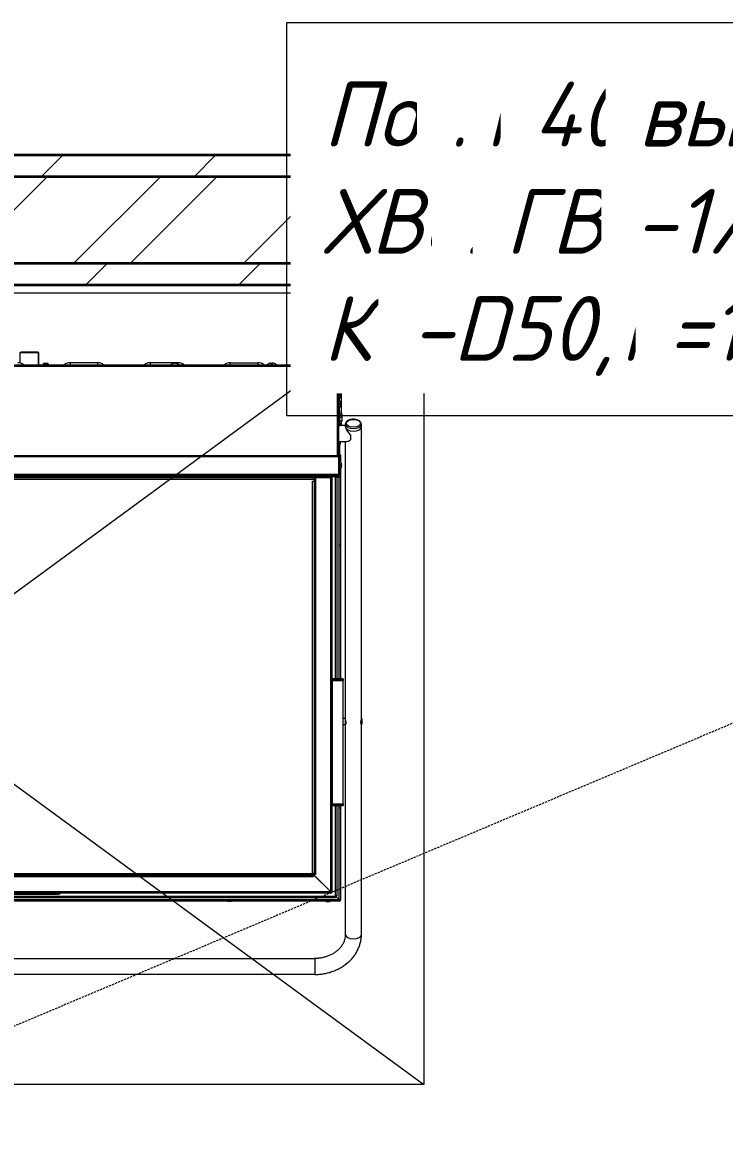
# Model space of a CAD drawing. Header units: millimetres. Extents: x -215207 to 92095, y -30385 to 123050.
# Drawn here: x 63171 to 64145, y 16242 to 17805 of the extents above; entities that cross this region are included whole.
import ezdxf

# ---------------------------------------------------------------- set-up
doc = ezdxf.new("R2010")
doc.units = ezdxf.units.MM
doc.linetypes.add('ADSK_Сверху', pattern=[4.5, 3, -1.5])
for name, color, linetype, lineweight in [('Аннотация', 7, 'Continuous', 20), ('Линии', 7, 'Continuous', 9), ('Оборудование пищеблок', 7, 'Continuous', 9), ('Стены наружные', 7, 'Continuous', 20)]:
    doc.layers.add(name, color=color, linetype=linetype, lineweight=lineweight)
doc.layers.add('вк 1 этаж_dwg', color=7, linetype='Continuous', lineweight=9, true_color=0x767676)
doc.styles.add('GOST Common_I_1', font='GOST_Common Italic.ttf', dxfattribs={"height": 50})
pattern_1 = [(45, (42000, 8e-11), (-106.066, 106.066), [])]

# ---------------------------------------------------------------- blocks, each defined once
blk = doc.blocks.new('вк 1 этаж_dwg_Посудомоечная машина 1400-8125114-План 1 этажа _Пищеблок_ - Привязка мокрых точек')
at = {"layer": 'Оборудование пищеблок'}
for p, q in [((166581.9, -325213.1), (166581.9, -325230.5)), ((166595.8, -325229), (166588.7, -325229)), ((166589.9, -325228.8), (166589.9, -325228.7)), ((166591.5, -325228.8), (166591.5, -325228.6)), ((166593.1, -325228.6), (166593.1, -325228.8)), ((166594.7, -325228.8), (166594.7, -325228.7)), ((166766.7, -325229.5), (166766.7, -325229.5)), ((166776.8, -325229.5), (166776.8, -325229.5)), ((166973.2, -325230.5), (166973.2, -325228.9)), ((166974.7, -325230.5), (166974.7, -325228.9)), ((167000.8, -325260.6), (167000.8, -325255)), ((167000.3, -325280), (167000.3, -325277.8)), ((167002.3, -325266.9), (167002.3, -325298.5)), ((167000.8, -325295.7), (166999.2, -325295.7)), ((167000.3, -325294.7), (167000.3, -325290.2)), ((166999.2, -325309.9), (167000.8, -325309.9)), ((167003.3, -325303.6), (167000.8, -325303.6)), ((167000.8, -325311.6), (167000.8, -325310.9)), ((167002.3, -325308.6), (167002.3, -325314.7)), ((167008.3, -325313), (167008.3, -325316.6)), ((167008.3, -325314.7), (166999.2, -325314.7)), ((167015.4, -325328.2), (167015.4, -325334.9)), ((167030.6, -325723), (167030.6, -325326.4)), ((166999.2, -325336.9), (167010.2, -325336.9)), ((167000.8, -325340.7), (167000.8, -325341.7)), ((166998.4, -325356.9), (166997.4, -325356.9)), ((166999.2, -325382.6), (166999.2, -325358)), ((167001.8, -325375.4), (167001.8, -325386.5)), ((166964.9, -325388.6), (166965.4, -325388.6)), ((166966.9, -325388.3), (166965.1, -325388.3)), ((166966.8, -325384.7), (166966.8, -325386.2)), ((166966.9, -325388.5), (166966.9, -325938.2)), ((166968.4, -325386), (166967.7, -325385.3)), ((166988.1, -325387.2), (166988.1, -325387.2)), ((166996.4, -325385.7), (166996.4, -325386.7)), ((166998.4, -325385.5), (166998.4, -325386.7)), ((166999.2, -325384.6), (166999.2, -325386.5)), ((167000.8, -325482), (167001.9, -325482)), ((167005.3, -325669), (167005.3, -325669)), ((167008.3, -325721.7), (167008, -325721.4)), ((167008, -325730.5), (167008.3, -325730.2)), ((167008.3, -325729.5), (167008.6, -325729.5)), ((167030.6, -326021.7), (167030.6, -325729.5)), ((167005.3, -325840.5), (167005.3, -325840.5)), ((167000.8, -325846), (167001.9, -325846)), ((166962.8, -325939.3), (166962.8, -325939.3)), ((166964, -325940.3), (166963.8, -325940.3)), ((166964, -325939.3), (166964.8, -325939.3)), ((166965.8, -325940.3), (166965.8, -325940.2)), ((166965.9, -325938.2), (166965.9, -325938.5)), ((166152.5, -325965.8), (166582.1, -325965.8)), ((166986.6, -325961.1), (166986.6, -325961.1)), ((166996.4, -325968.4), (166996.4, -325968.6)), ((166994.7, -325969.6), (166994.5, -325969.6)), ((166995.7, -325969.6), (166995.7, -325969.6)), ((166996.4, -325970.3), (166996.4, -325970.4)), ((166996.7, -325970.6), (166996.7, -325970.6)), ((166997.2, -325971.1), (166997.2, -325971.1)), ((166997.4, -325971.3), (166997.4, -325971.4)), ((166999.2, -325973.1), (166999.1, -325973.1)), ((166999.2, -325973.1), (166999.2, -325973.2))]:
    blk.add_line(p, q, dxfattribs=at)
at = {"layer": 'Оборудование пищеблок', "flags": 128}
for points in [[(166556.4, -325213.9), (166558, -325212.3), (166581.1, -325212.3), (166582.7, -325213.9)], [(166582.7, -325230.5), (166582.7, -325213.9), (166556.4, -325213.9), (166556.4, -325227.9)], [(165737.4, -325231.5), (165735.4, -325231.5), (165735.4, -325230.5), (165737.4, -325230.5), (166997.2, -325230.5), (166999.2, -325230.5), (166999.2, -325231.5), (166997.2, -325231.5)], [(165736, -325356.5), (165737.4, -325356.5), (165737.4, -325232.5), (166997.2, -325232.5), (166997.2, -325356.5), (166997.2, -325358), (166999.2, -325358), (166999.2, -325357.2), (166997.2, -325357.2)], [(166664.6, -325230.5), (166664.6, -325227.5), (166626.2, -325227.5), (166626.2, -325230.5)], [(166775.8, -325228.8), (166775.8, -325227.5), (166737.4, -325227.5), (166737.4, -325230.5)], [(166848.6, -325230.5), (166848.6, -325227.5), (166887, -325227.5), (166887, -325230.5)], [(166907, -325227.9), (166907, -325229.5), (166905.5, -325229.5), (166905.5, -325227.9)], [(166997.2, -325230.5), (166997.2, -325232.5), (166999.2, -325232.5)], [(166999.2, -325357.2), (166999.2, -325232.5), (166999.2, -325231.5), (166998.2, -325231.5), (166998.2, -325232.5)], [(167000.3, -325267.7), (167000.3, -325264.9), (166999.2, -325264.9)], [(167001.9, -325272), (167000.3, -325272), (167000.3, -325273.5), (167001.9, -325273.5)], [(166999.2, -325310.9), (167000.8, -325310.9), (167000.8, -325309.9), (167000.8, -325295.7), (167000.8, -325294.7), (166999.2, -325294.7)], [(167001.9, -325285.9), (167000.3, -325285.9), (167000.3, -325284.4), (167001.9, -325284.4)], [(167001.3, -325314.6), (167001.3, -325311.6), (166999.2, -325311.6)], [(167000.8, -325298.5), (167003.3, -325298.5), (167003.3, -325303.6), (167003.3, -325308.6), (167000.8, -325308.6)], [(167030.6, -325325.3), (167030.6, -325316.6), (167030.6, -325313)], [(166999.2, -325314.6), (167001.3, -325314.6), (167001.3, -325314.7)], [(166999.2, -325337), (167001.3, -325337), (167001.3, -325336.9)], [(167001.3, -325337), (167001.3, -325340.1), (166999.2, -325340.1)], [(166999.2, -325340.7), (167000.8, -325340.7), (167000.8, -325340.1)], [(166999.4, -325382.2), (167000.8, -325382.2), (167000.8, -325341.7), (166999.2, -325341.7)], [(167008.3, -325336.9), (167008.3, -325722.5), (167008.3, -325730.2), (167008.3, -326021.7)], [(165735.4, -325382.6), (166999.2, -325382.6), (166999.2, -325383.2), (165735.4, -325383.2), (165735.4, -325382.6), (165735.4, -325358), (165737.4, -325358), (166997.2, -325358)], [(165737.4, -325358), (165737.4, -325356.5), (166997.2, -325356.5), (166998.7, -325356.5)], [(166997.2, -325356.9), (166997.4, -325356.9), (166997.4, -325356.5)], [(166999.4, -325383.7), (166999.4, -325356.9), (166999.2, -325356.9)], [(167000.8, -325355.4), (167001.8, -325355.4), (167001.8, -325365.2)], [(167003.4, -325371.1), (167001.8, -325371.1), (167001.8, -325369.6), (167003.4, -325369.6)], [(165746.5, -325387.2), (165769.5, -325387.2), (165769.8, -325387.2), (165769.8, -325387.2), (166964.9, -325387.2), (166964.9, -325387.2)], [(165767.7, -325388.3), (165769.5, -325388.3), (165769.8, -325388.3), (165769.8, -325389.3), (166964.9, -325389.3), (166964.9, -325388.3), (166965.1, -325388.3), (166965.1, -325388.2)], [(165768.2, -325386.2), (165768.2, -325384.7), (166966.8, -325384.7), (166997.4, -325384.7), (166969.1, -325384.7)], [(166966.8, -325387.2), (166966.8, -325386.2), (165768.2, -325386.2), (165768.2, -325387.2)], [(166989.1, -325962.6), (166990.1, -325962.6), (166990.1, -325388.3), (166990.1, -325387.2), (166989.1, -325387.2), (166989.1, -325388.3), (166988.1, -325388.3), (166988.1, -325387.2), (166964.9, -325387.2), (166964.9, -325388.2), (166966.9, -325388.2), (166966.9, -325388.5), (166965.5, -325388.5)], [(166964.9, -325387.2), (166965.1, -325387.2), (166965.1, -325387.2), (166988.1, -325387.2), (166989.1, -325387.2), (166989.1, -325388.3)], [(166964.9, -325389.3), (166964.9, -325392.1), (166964.9, -325938.2), (166964.9, -325938.5), (166964.9, -325939.3), (166988.1, -325962.5), (166988.1, -325388.3), (166990.1, -325388.3)], [(166968.1, -325387.2), (166968.1, -325386.7), (166967.1, -325386.7), (166967.1, -325387.2)], [(166969.1, -325385.7), (166997.4, -325385.7), (166997.4, -325386.7)], [(166976.7, -325385.7), (166977.5, -325386.5), (166977.5, -325387.2)], [(166994.7, -325666.7), (166994.7, -325386.7), (166996.7, -325386.7)], [(166999.7, -325666.7), (166999.7, -325386.7), (166996.7, -325386.7), (166996.7, -325666.7)], [(166998.2, -325386.7), (166998.2, -325386.2), (166999.2, -325386.2)], [(166998.4, -325383.2), (166998.4, -325383.7), (166998.4, -325383.2)], [(166999.2, -325386.7), (166999.2, -325386.5), (166999.7, -325386.5), (166999.7, -325383.2)], [(167000.8, -325382.2), (167000.8, -325383.2), (166999.4, -325383.2)], [(167001.8, -325386.7), (167001.8, -325386.5), (166999.7, -325386.5), (166999.7, -325386.7), (167001.8, -325386.7), (167001.8, -325666.7)], [(167000.8, -325386.7), (167000.8, -325386.5), (167000.8, -325386.7)], [(165769.8, -325392.1), (165771.8, -325392.1), (165771.8, -325392.3), (165771.8, -325937.3), (166962.8, -325937.3), (166962.8, -325392.3), (166962.8, -325392.1), (166964.9, -325392.1)], [(166962.8, -325392.3), (166964.9, -325392.3), (166964.9, -325937.3), (166962.8, -325937.3), (166962.8, -325939.3), (165771.8, -325939.3)], [(167004.8, -325668.1), (166990.6, -325668.1), (166990.6, -325668.6), (166990.1, -325668.6)], [(167005.3, -325668.6), (167004.8, -325668.6), (166990.6, -325668.6), (166990.6, -325668.8), (166990.6, -325669.1), (167004.8, -325669.1), (167004.8, -325840.4), (167004.8, -325840.7), (166990.6, -325840.7), (166990.6, -325840.4), (166990.6, -325669.1), (166990.1, -325669.1)], [(166990.1, -325840.4), (166990.6, -325840.4), (167004.8, -325840.4), (167005.3, -325840.4), (167005.3, -325669.1), (167004.8, -325669.1), (167004.8, -325668.8), (166990.6, -325668.8), (166990.3, -325668.8)], [(167005, -325667.8), (167005, -325666.7), (166990.4, -325666.7), (166990.4, -325667.8)], [(167005.1, -325668.9), (167005.1, -325668.8), (167004.8, -325668.8), (167004.8, -325668.6), (167004.8, -325668.1), (167004.8, -325667.8), (166990.6, -325667.8), (166990.6, -325668.1)], [(167005.3, -325667), (167005.3, -325668.1), (167005.3, -325668.6), (167005.3, -325669), (167005.3, -325669.1)], [(167005.3, -325721.4), (167008, -325721.4), (167008, -325730.5), (167005.3, -325730.5)], [(167030.6, -325722.5), (167031.1, -325722.5), (167031.1, -325729.5), (167030.3, -325729.5)], [(167031.1, -325729.5), (167031.6, -325729), (167031.6, -325723), (167031.1, -325722.5)], [(166990.1, -325840.9), (166990.6, -325840.9), (166990.6, -325840.7), (166990.3, -325840.7)], [(166990.4, -325841.8), (166990.4, -325842.9), (167005, -325842.9), (167005, -325841.8)], [(167005.1, -325840.7), (167005.1, -325840.7), (167004.8, -325840.7), (167004.8, -325840.9), (166990.6, -325840.9), (166990.6, -325841.5)], [(167005.3, -325840.9), (167004.8, -325840.9), (167004.8, -325841.5), (167004.8, -325841.8), (166990.6, -325841.8), (166990.6, -325841.5), (167004.8, -325841.5)], [(166996.7, -325842.9), (166996.7, -325968.4), (166996.7, -325968.6), (166994.7, -325968.6), (166999.7, -325973.7), (166999.7, -325842.9)], [(166996.7, -325968.4), (166994.7, -325968.4), (166994.7, -325842.9)], [(167001.8, -325842.9), (167001.8, -325973.7), (167000.8, -325973.7)], [(167005.3, -325840.4), (167005.3, -325840.5), (167005.3, -325840.9), (167005.3, -325841.5), (167005.3, -325842.6)], [(166964.9, -325939.3), (166964.8, -325939.3), (166988.1, -325962.6), (165746.5, -325962.6), (165769.8, -325939.3), (165769.7, -325939.3)], [(165770.8, -325939.3), (165770.6, -325939.3), (165770.6, -325941.3), (165770.8, -325941.3), (166963.8, -325941.3)], [(165770.8, -325941.3), (165770.8, -325939.3), (166963.8, -325939.3), (166963.8, -325941.3), (166964, -325941.3), (166964, -325939.3), (166963.8, -325939.3)], [(166964.9, -325938.2), (166966.9, -325938.2), (166966.9, -325938.5), (166964.9, -325938.5)], [(165740.2, -325970.6), (165740.2, -325968.6), (166994.5, -325968.6), (166994.5, -325970.6), (166994.7, -325970.6), (166994.7, -325968.6), (166999.7, -325973.7), (165734.9, -325973.7), (165740, -325968.6), (165740, -325970.6), (165740.2, -325970.6), (166994.5, -325970.6)], [(166988.1, -325963.6), (166988.1, -325964.6), (165746.5, -325964.6), (165746.5, -325963.6)], [(166582.1, -325964.6), (166582.1, -325965.8), (166609.9, -325965.8)], [(166999.7, -325973.7), (166999.7, -325973.7), (166999.7, -325974.7), (166999.7, -325975.7), (165734.9, -325975.7), (165734.9, -325974.7), (165734.9, -325973.7), (165734.9, -325973.7)], [(166997.7, -325971.7), (166997.7, -325971.7), (166997.8, -325971.7)], [(166998.8, -325972.7), (166998.7, -325972.7), (166998.8, -325972.7)]]:
    blk.add_lwpolyline(points, dxfattribs=at)
blk.add_lwpolyline([(165768.8, -326055.2), (166965.9, -326055.2), (166965.9, -326077.5), (165768.8, -326077.5)], close=True, dxfattribs=at)
at = {"layer": 'Оборудование пищеблок'}
for centre, radius, start, end in [((166553.4, -325239.8), 12.3, 48.8141, 90), ((166592.6, -325230.3), 4.05, 161.8194, 183.5777), ((166592.3, -325241.1), 12.6, 100.8667, 106.2602), ((166592.3, -325241.1), 12.6, 94.7118, 100.8904), ((166592.3, -325241.1), 12.6, 94.7118, 100.8035), ((166590, -325229), 0.303, 76.4296, 100.8667), ((166592.3, -325241.1), 12.4, 86.1715, 93.8285), ((166592.3, -325241.1), 12.4, 86.4027, 93.7975), ((166592.3, -325241.1), 12.6, 79.1096, 85.2882), ((166592.3, -325241.1), 12.6, 79.0975, 85.2882), ((166594.6, -325229), 0.303, 79.1333, 103.5704), ((166592.3, -325241.1), 12.6, 73.7398, 79.1333), ((166592, -325230.3), 4.05, 356.4223, 18.1806), ((166626.2, -325239.8), 12.3, 90, 131.1859), ((166664.6, -325239.8), 12.3, 48.8141, 90), ((166737.4, -325239.8), 12.3, 90, 131.1859), ((166772.2, -325237.5), 9.75, 124.6571, 134.0407), ((166775.8, -325239.8), 12.3, 48.8141, 90), ((166771.3, -325237.5), 9.75, 45.9593, 55.3429), ((166848.6, -325239.8), 12.3, 90, 131.1859), ((166887, -325239.8), 12.3, 48.8141, 90), ((166906.7, -325237.5), 9.75, 97.1339, 134.0407), ((166905.8, -325237.5), 9.75, 45.9593, 82.8423), ((166974.4, -325238.5), 9.75, 97.1339, 124.6571), ((166973.5, -325238.5), 9.75, 55.3429, 82.8423), ((166996.5, -325255), 4.22, 0, 50.163), ((166996.5, -325260.6), 4.22, 309.837, 0), ((167000.3, -325266.9), 2.02, 0, 90), ((166992.2, -325273.2), 9.75, 7.1339, 44.0407), ((166992.2, -325272.3), 9.75, 315.9593, 352.8423), ((166992.2, -325285.6), 9.75, 7.1339, 44.0407), ((166992.2, -325284.7), 9.75, 315.9593, 352.8423), ((167035, -325325.9), 4.43, 176.8945, 182.8894), ((167034.9, -325325.8), 4.33, 180.3732, 183.1728), ((166996, -325357.6), 2.23, 1.4147, 29.9116), ((166993.8, -325370.8), 9.75, 7.1339, 44.0407), ((166993.8, -325369.9), 9.75, 315.9593, 352.8423), ((166969.1, -325386.7), 2.02, 135, 180), ((166969.1, -325386.7), 2.02, 90, 135), ((166969.1, -325386.7), 1.01, 135, 180), ((166969.1, -325386.7), 1.01, 90, 135), ((166989.1, -325388.3), 0.00202, 0, 180), ((166997.4, -325383.7), 2.02, 270, 0), ((166997.4, -325383.7), 1.01, 270, 0), ((166997.4, -325383.7), 1.01, 270, 0), ((166992.2, -325481.7), 9.75, 7.1339, 11.998), ((166992.2, -325480.8), 9.75, 348.002, 352.8423), ((166990.4, -325667), 0.303, 90, 180), ((166990.5, -325665.9), 2.17, 259.8967, 273.3258), ((166990.3, -325668.6), 0.202, 180, 270), ((166990.4, -325669.1), 0.303, 90, 180), ((167004.9, -325665.9), 2.17, 266.6809, 280.0967), ((167005, -325667), 0.303, 0, 90), ((167005, -325669.1), 0.303, 0, 90), ((167005.1, -325668.6), 0.202, 270, 0), ((166990.4, -325840.4), 0.303, 180, 270), ((166990.3, -325840.9), 0.202, 90, 180), ((166990.5, -325843.6), 2.17, 86.6809, 100.0967), ((166990.4, -325842.6), 0.303, 180, 270), ((166992.2, -325845.7), 9.75, 7.1339, 11.998), ((167004.9, -325843.6), 2.17, 79.8967, 93.3258), ((167005, -325840.4), 0.303, 270, 0), ((167005, -325842.6), 0.303, 270, 0), ((167005.1, -325840.9), 0.202, 0, 90), ((166992.2, -325844.8), 9.75, 348.002, 352.8423), ((166968.8, -325943.2), 6.32, 127.995, 142.005), ((166609.9, -325962.3), 3.54, 270, 318.9177), ((166988.1, -325987.8), 25.3, 87.709, 89.9994), ((166988.2, -326052.3), 89.8, 88.7817, 90.0724), ((167010.6, -325962.6), 22.5, 179.8557, 182.4359), ((167077.9, -325962.7), 89.8, 179.9276, 181.2183), ((166988.1, -325962.6), 2.02, 270, 0), ((166988.1, -325962.6), 1.01, 270, 0), ((166984.5, -325966.7), 9.75, 247.8012, 262.1458), ((166983.6, -325966.7), 9.75, 277.804, 292.1988), ((166999.7, -325973.7), 1.01, 270, 0), ((166999.7, -325973.7), 2.02, 270, 0), ((166999.9, -326063.4), 89.8, 88.7817, 90.0724), ((166999.7, -325999), 25.3, 87.709, 89.9994), ((167022.2, -325973.7), 22.5, 179.8557, 182.4359), ((167089.5, -325973.8), 89.8, 179.9276, 181.2183)]:
    blk.add_arc(centre, radius, start, end, dxfattribs=at)
for centre, major_axis, ratio, start_param, end_param in [((166591.5, -325228.9), (0.303, 0), 0.99662, 0.476163, 1.636417), ((166593.1, -325228.9), (-0.303, 0), 0.99662, 4.646768, 5.807022), ((167019.5, -325313), (11.1, 0), 0.552947, 3.141593, 6.273464), ((167019.5, -325325.8), (-10.6, 10.6), 0.301627, 0.292949, 1.491577), ((167019.5, -325316.6), (11.1, 0), 0.552947, 3.141593, 6.283185), ((167019.5, -325316.6), (11.1, 0), 0.552947, 3.141593, 6.283185), ((167019.5, -325325.8), (10.6, 10.6), 0.301627, 3.434541, 4.047272), ((166990.4, -325668.1), (0.303, 0), 0.989368, 1.570796, 3.141593), ((167005, -325668.1), (0.303, 0), 0.989368, 0, 1.570796), ((166990.4, -325841.5), (0.303, 0), 0.989368, 3.141593, 4.712389), ((167005, -325841.5), (0.303, 0), 0.989368, 4.712389, 6.283185), ((167019.5, -326021.7), (11.1, 0), 0.552947, 3.141593, 6.283185)]:
    blk.add_ellipse(centre, major_axis=major_axis, ratio=ratio, start_param=start_param, end_param=end_param, dxfattribs=at)
blk.add_ellipse((167019.5, -325311.7), major_axis=(9.72, 0), ratio=0.552947, dxfattribs=at)
for points, knots in [([(166591.2, -325228.6), (166591.3, -325228.6), (166591.4, -325228.6), (166591.4, -325228.6), (166591.5, -325228.6), (166591.5, -325228.6)], [0, 0, 0, 0, 0.5, 0.5, 1, 1, 1, 1]), ([(166591.7, -325228.7), (166591.7, -325228.6), (166591.6, -325228.6), (166591.6, -325228.6), (166591.5, -325228.6), (166591.5, -325228.6), (166591.4, -325228.6), (166591.3, -325228.6), (166591.3, -325228.6), (166591.2, -325228.6), (166591.2, -325228.6)], [0.3079446, 0.3079446, 0.3079446, 0.3079446, 0.389575, 0.4758458, 0.5503018, 0.6146228, 0.7007976, 0.8555116, 0.9792619, 1, 1, 1, 1]), ([(166593.3, -325228.6), (166593.3, -325228.6), (166593.2, -325228.6), (166593.1, -325228.6), (166593.1, -325228.6), (166593, -325228.6), (166592.9, -325228.6), (166592.8, -325228.7), (166592.8, -325228.8), (166592.8, -325228.8), (166592.8, -325228.9)], [0, 0, 0, 0, 0.1255067, 0.2598055, 0.4202484, 0.5228382, 0.6514473, 0.7917301, 0.9373978, 0.9637843, 0.9637843, 0.9637843, 0.9637843]), ([(166593.1, -325228.6), (166593.1, -325228.6), (166593.1, -325228.6), (166593.2, -325228.6), (166593.3, -325228.6), (166593.3, -325228.6)], [0, 0, 0, 0, 0.5, 0.5, 1, 1, 1, 1]), ([(166766.7, -325229.5), (166767.1, -325229.2), (166767.5, -325229), (166768.3, -325228.6), (166768.7, -325228.4), (166769.5, -325228.1), (166770, -325228), (166770.8, -325227.9), (166771.3, -325227.8), (166772.2, -325227.8), (166772.6, -325227.9), (166773.5, -325228), (166774, -325228.1), (166774.8, -325228.4), (166775.2, -325228.6), (166776, -325229), (166776.4, -325229.2), (166776.8, -325229.5)], [0, 0, 0, 0, 0.125, 0.125, 0.25, 0.25, 0.375, 0.375, 0.5, 0.5, 0.625, 0.625, 0.75, 0.75, 0.875, 0.875, 1, 1, 1, 1]), ([(167030.5, -325313), (167030.5, -325312.8), (167030.6, -325312.1), (167030.1, -325310.7), (167029.1, -325309.3), (167027.5, -325308.1), (167025.5, -325307.1), (167023.1, -325306.4), (167020.5, -325306.1), (167017.8, -325306.1), (167015.2, -325306.5), (167012.9, -325307.3), (167010.9, -325308.4), (167009.4, -325309.8), (167008.5, -325311.4), (167008.4, -325312.4), (167008.3, -325313)], [0, 0, 0, 0, 0.026835, 0.096169, 0.16558, 0.238999, 0.316227, 0.394465, 0.472379, 0.550112, 0.628044, 0.706522, 0.786049, 0.86683, 0.935574, 1, 1, 1, 1]), ([(166998.7, -325356.5), (166998.8, -325356.7), (166999, -325356.9), (166999.1, -325357.1), (166999.2, -325357.2), (166999.2, -325357.2)], [0, 0, 0, 0, 0.5, 0.5, 0.6763367, 0.6763367, 0.6763367, 0.6763367]), ([(166965.5, -325388.5), (166965.3, -325388.6), (166965.1, -325388.8), (166964.9, -325389.2), (166964.9, -325389.3), (166964.9, -325389.5)], [0, 0, 0, 0, 0.5, 0.5, 1, 1, 1, 1]), ([(166990.6, -325667.8), (166990.6, -325667.8), (166990.5, -325667.8), (166990.5, -325667.8), (166990.4, -325667.8), (166990.4, -325667.8)], [0, 0, 0, 0, 0.5, 0.5, 1, 1, 1, 1]), ([(167005, -325667.8), (167005, -325667.8), (167005, -325667.8), (167004.9, -325667.8), (167004.9, -325667.8), (167004.8, -325667.8)], [0, 0, 0, 0, 0.5, 0.5, 1, 1, 1, 1]), ([(167008.3, -325723), (167008.3, -325723.5), (167008.5, -325724.3), (167008.8, -325726.2), (167009, -325727.2), (167009, -325728.8), (167008.8, -325729.4), (167008.5, -325729.7), (167008.4, -325729.6), (167008.3, -325729.2)], [0.2501193, 0.2501193, 0.2501193, 0.2501193, 0.375, 0.375, 0.5, 0.5, 0.625, 0.625, 0.73861, 0.73861, 0.73861, 0.73861]), ([(167030.4, -325729.6), (167030.4, -325729.6), (167030.3, -325729.6), (167030.1, -325729.4), (167030, -325728.8), (167030, -325727.2), (167030.1, -325726.2), (167030.4, -325724.3), (167030.6, -325723.5), (167030.6, -325723)], [0.5931102, 0.5931102, 0.5931102, 0.5931102, 0.625, 0.625, 0.75, 0.75, 0.875, 0.875, 1, 1, 1, 1]), ([(166990.4, -325841.8), (166990.4, -325841.8), (166990.5, -325841.8), (166990.5, -325841.8), (166990.6, -325841.8), (166990.6, -325841.8)], [0, 0, 0, 0, 0.5, 0.5, 1, 1, 1, 1]), ([(167004.8, -325841.8), (167004.9, -325841.8), (167004.9, -325841.8), (167005, -325841.8), (167005, -325841.8), (167005, -325841.8)], [0, 0, 0, 0, 0.5, 0.5, 1, 1, 1, 1]), ([(166850.4, -325975.8), (166850.3, -325975.8), (166850.3, -325975.9), (166849.8, -325976), (166849.4, -325976.1), (166848.5, -325976.3), (166848, -325976.3), (166847.1, -325976.3), (166846.7, -325976.3), (166845.8, -325976.1), (166845.4, -325976), (166844.9, -325975.9), (166844.8, -325975.8), (166844.7, -325975.8)], [0.2309622, 0.2309622, 0.2309622, 0.2309622, 0.25, 0.25, 0.375, 0.375, 0.5, 0.5, 0.625, 0.625, 0.75, 0.75, 0.7754156, 0.7754156, 0.7754156, 0.7754156]), ([(166982, -325975.8), (166982, -325975.8), (166982.1, -325975.9), (166982.3, -325976), (166982.5, -325976.1), (166983, -325976.3), (166983.2, -325976.3), (166983.6, -325976.3), (166983.9, -325976.3), (166984.1, -325976.2)], [0.2309622, 0.2309622, 0.2309622, 0.2309622, 0.25, 0.25, 0.375, 0.375, 0.5, 0.5, 0.6237391, 0.6237391, 0.6237391, 0.6237391]), ([(166984.9, -325976.3), (166984.9, -325976.3), (166984.8, -325976.3), (166984.5, -325976.3), (166984.3, -325976.3), (166983.8, -325976.1), (166983.6, -325976), (166983.4, -325975.9), (166983.4, -325975.8), (166983.3, -325975.8)], [0.4607988, 0.4607988, 0.4607988, 0.4607988, 0.5, 0.5, 0.625, 0.625, 0.75, 0.75, 0.7691008, 0.7691008, 0.7691008, 0.7691008]), ([(167008.3, -326021.7), (167008.3, -326022.3), (167008.3, -326024.2), (167007.8, -326027.5), (167006.6, -326031.4), (167004.8, -326035.3), (167002.4, -326038.9), (166999.5, -326042.2), (166996.1, -326045.3), (166992.3, -326048), (166988.1, -326050.3), (166983.6, -326052.2), (166978.8, -326053.7), (166973.9, -326054.7), (166969.4, -326055.2), (166966.9, -326055.2), (166965.9, -326055.2)], [0, 0, 0, 0, 0.035712, 0.116846, 0.197587, 0.277255, 0.355629, 0.432813, 0.509056, 0.58462, 0.659727, 0.73454, 0.809171, 0.883688, 0.95813, 1, 1, 1, 1]), ([(166965.9, -326077.5), (166967.2, -326077.4), (166970.3, -326077.4), (166975.9, -326076.9), (166982.1, -326075.8), (166988.3, -326074.1), (166994.2, -326071.9), (166999.9, -326069.3), (167005.2, -326066.1), (167010.2, -326062.5), (167014.7, -326058.5), (167018.7, -326054.1), (167022.2, -326049.4), (167025.1, -326044.4), (167027.4, -326039.3), (167029.1, -326033.9), (167030.2, -326028.6), (167030.6, -326024.4), (167030.6, -326022.2), (167030.6, -326021.7)], [0, 0, 0, 0, 0.035627, 0.099617, 0.163655, 0.227714, 0.291781, 0.355833, 0.41984, 0.483758, 0.547538, 0.61112, 0.67445, 0.737481, 0.800184, 0.862559, 0.924634, 0.983061, 1, 1, 1, 1])]:
    blk.add_open_spline(points, degree=3, knots=knots, dxfattribs=at)
blk = doc.blocks.new('вк 1 этаж_dwg_Зонт вытяжной 1500х1100-8125115-План 1 этажа _Пищеблок_ - Привязка мокрых точек')
at = {"layer": 'Оборудование пищеблок'}
blk.add_line((164747.77, -326126.1344), (166247.77, -325026.1344), dxfattribs=at)
at = {"layer": 'Оборудование пищеблок', "flags": 128}
blk.add_lwpolyline([(164747.77, -325026.1344), (166247.77, -325026.1344), (166247.77, -326126.1344), (164747.77, -326126.1344), (164747.77, -325026.1344), (166247.77, -326126.1344)], dxfattribs=at)
blk = doc.blocks.new('вк 1 этаж_dwg-8122296-План 1 этажа _Пищеблок_ - Привязка мокрых точек')
for name, p in [('вк 1 этаж_dwg_Зонт вытяжной 1500х1100-8125115-План 1 этажа _Пищеблок_ - Привязка мокрых точек', (-157901.8, 327132.2)), ('вк 1 этаж_dwg_Посудомоечная машина 1400-8125114-План 1 этажа _Пищеблок_ - Привязка мокрых точек', (-158771.3, 327236.5))]:
    blk.add_blockref(name, p)

msp = doc.modelspace()

# ---------------------------------------------------------------- hatches: boundary and pattern name
at = {"layer": 'Стены наружные', "lineweight": 9}
h = msp.add_hatch(dxfattribs=at)
h.set_pattern_fill('FP_22', color=256, style=0, pattern_type=2)
h.set_pattern_definition(pattern_1)
h.paths.add_polyline_path([(64499, 17590.3), (64499, 17620.3), (60699, 17620.3), (60699, 17590.3), (64494.9, 17590.3)])
h = msp.add_hatch(dxfattribs=at)
h.set_pattern_fill('FP_13', color=256, style=0, pattern_type=2)
h.set_pattern_definition([(45, (42000, 8e-11), (-117.8655, 117.8655), []), (45, (42078.58, 8e-11), (-117.8655, 117.8655), [])])
h.paths.add_polyline_path([(64499, 17470.3), (64499, 17590.3), (60669, 17590.3), (60669, 17470.3), (64494.9, 17470.3)])
h = msp.add_hatch(dxfattribs=at)
h.set_pattern_fill('FP_22', color=256, style=0, pattern_type=2)
h.set_pattern_definition(pattern_1)
h.paths.add_polyline_path([(63541.8, 17440.3), (64469, 17440.3), (64469, 17470.3), (60669, 17470.3), (60669, 17440.3), (63065.3, 17440.3)])

# ---------------------------------------------------------------- linework, layer by layer
at = {"layer": 'Аннотация', "color": 5, "lineweight": 9, "true_color": 0x0000ff, "flags": 128}
msp.add_lwpolyline([(63537.8, 17804.6), (64882, 17804.6), (64882, 17258.1), (63537.8, 17258.1)], close=True, dxfattribs=at)
at = {"layer": 'Стены наружные', "lineweight": 35}
for p, q in [((64499, 17620.3), (60699, 17620.3)), ((64394.8, 17590.3), (60669, 17590.3)), ((60669, 17470.3), (64469, 17470.3)), ((60699, 17440.3), (64499, 17440.3))]:
    msp.add_line(p, q, dxfattribs=at)

# ---------------------------------------------------------------- block references
at = {"layer": 'вк 1 этаж_dwg', "color": 7}
msp.add_blockref('вк 1 этаж_dwg-8122296-План 1 этажа _Пищеблок_ - Привязка мокрых точек', (55381.8, 15323), dxfattribs=at)

# ---------------------------------------------------------------- next in the draw order: texts
at = {"layer": 'Аннотация', "color": 5, "lineweight": 9, "true_color": 0x0000ff, "insert": (63587.8, 17722.2), "char_height": 90, "width": 212.848, "attachment_point": 1, "style": 'GOST Common_I_1', "bg_fill": 2}
msp.add_mtext('Поз', dxfattribs=at)

# ---------------------------------------------------------------- next in the draw order: texts
at = {"layer": 'Аннотация', "color": 5, "lineweight": 9, "true_color": 0x0000ff, "insert": (63763.4, 17722.2), "char_height": 90, "width": 61.329, "attachment_point": 1, "style": 'GOST Common_I_1', "bg_fill": 2}
msp.add_mtext('. ', dxfattribs=at)

# ---------------------------------------------------------------- next in the draw order: texts
at = {"layer": 'Аннотация', "color": 5, "lineweight": 9, "true_color": 0x0000ff, "insert": (63814, 17722.2), "char_height": 90, "width": 79.367, "attachment_point": 1, "style": 'GOST Common_I_1', "bg_fill": 2}
msp.add_mtext('\\fGOST Common|b0|i1|c204|p34|;\\W.9;П', dxfattribs=at)

# ---------------------------------------------------------------- next in the draw order: texts
at = {"layer": 'Аннотация', "color": 5, "lineweight": 9, "true_color": 0x0000ff, "insert": (63879.5, 17722.2), "char_height": 90, "width": 176.772, "attachment_point": 1, "style": 'GOST Common_I_1', "bg_fill": 2}
msp.add_mtext('40:', dxfattribs=at)

# ---------------------------------------------------------------- next in the draw order: texts
at = {"layer": 'Аннотация', "color": 5, "lineweight": 9, "true_color": 0x0000ff, "char_height": 90, "attachment_point": 1, "style": 'GOST Common_I_1', "bg_fill": 2}
for s, insert, width in [('выпуск', (64025.3, 17722.2), 411.266), ('ХВС', (63587.8, 17573.4), 238.101)]:
    msp.add_mtext(s, dxfattribs=dict(at, insert=insert, width=width))

# ---------------------------------------------------------------- next in the draw order: texts
at = {"layer": 'Аннотация', "color": 5, "lineweight": 9, "true_color": 0x0000ff, "insert": (63784.2, 17573.4), "char_height": 90, "width": 68.544, "attachment_point": 1, "style": 'GOST Common_I_1', "bg_fill": 2}
msp.add_mtext('\\fGOST Common|b0|i1|c204|p34|;\\W.9;/', dxfattribs=at)

# ---------------------------------------------------------------- next in the draw order: texts
at = {"layer": 'Аннотация', "color": 5, "lineweight": 9, "true_color": 0x0000ff, "char_height": 90, "attachment_point": 1, "style": 'GOST Common_I_1', "bg_fill": 2}
for s, insert, width in [('ГВС', (63840.8, 17573.4), 216.456), ('КС', (63587.8, 17424.6), 147.911)]:
    msp.add_mtext(s, dxfattribs=dict(at, insert=insert, width=width))

# ---------------------------------------------------------------- next in the draw order: texts
at = {"layer": 'Аннотация', "color": 5, "lineweight": 9, "true_color": 0x0000ff, "insert": (64019.4, 17573.4), "char_height": 90, "width": 382.405, "attachment_point": 1, "style": 'GOST Common_I_1', "bg_fill": 2}
msp.add_mtext('-1/2", ', dxfattribs=at)

# ---------------------------------------------------------------- next in the draw order: texts
at = {"layer": 'Аннотация', "color": 5, "lineweight": 9, "true_color": 0x0000ff, "insert": (63709.8, 17424.6), "char_height": 90, "width": 353.544, "attachment_point": 1, "style": 'GOST Common_I_1', "bg_fill": 2}
msp.add_mtext('-D50, ', dxfattribs=at)

# ---------------------------------------------------------------- next in the draw order: texts
at = {"layer": 'Аннотация', "color": 5, "lineweight": 9, "true_color": 0x0000ff, "insert": (64001.5, 17424.6), "char_height": 90, "width": 79.367, "attachment_point": 1, "style": 'GOST Common_I_1', "bg_fill": 2}
msp.add_mtext('\\fGOST Common|b0|i1|c204|p34|;\\W.9;Н', dxfattribs=at)

# ---------------------------------------------------------------- next in the draw order: texts
at = {"layer": 'Аннотация', "color": 5, "lineweight": 9, "true_color": 0x0000ff, "insert": (64067, 17424.6), "char_height": 90, "width": 256.139, "attachment_point": 1, "style": 'GOST Common_I_1', "bg_fill": 2}
msp.add_mtext('=150', dxfattribs=at)

# ---------------------------------------------------------------- next in the draw order: linework, layer by layer
at = {"layer": 'Линии', "linetype": 'ADSK_Сверху'}
msp.add_line((65329, 17325.3), (60669, 15360.3), dxfattribs=at)

doc.saveas('drawing.dxf')
